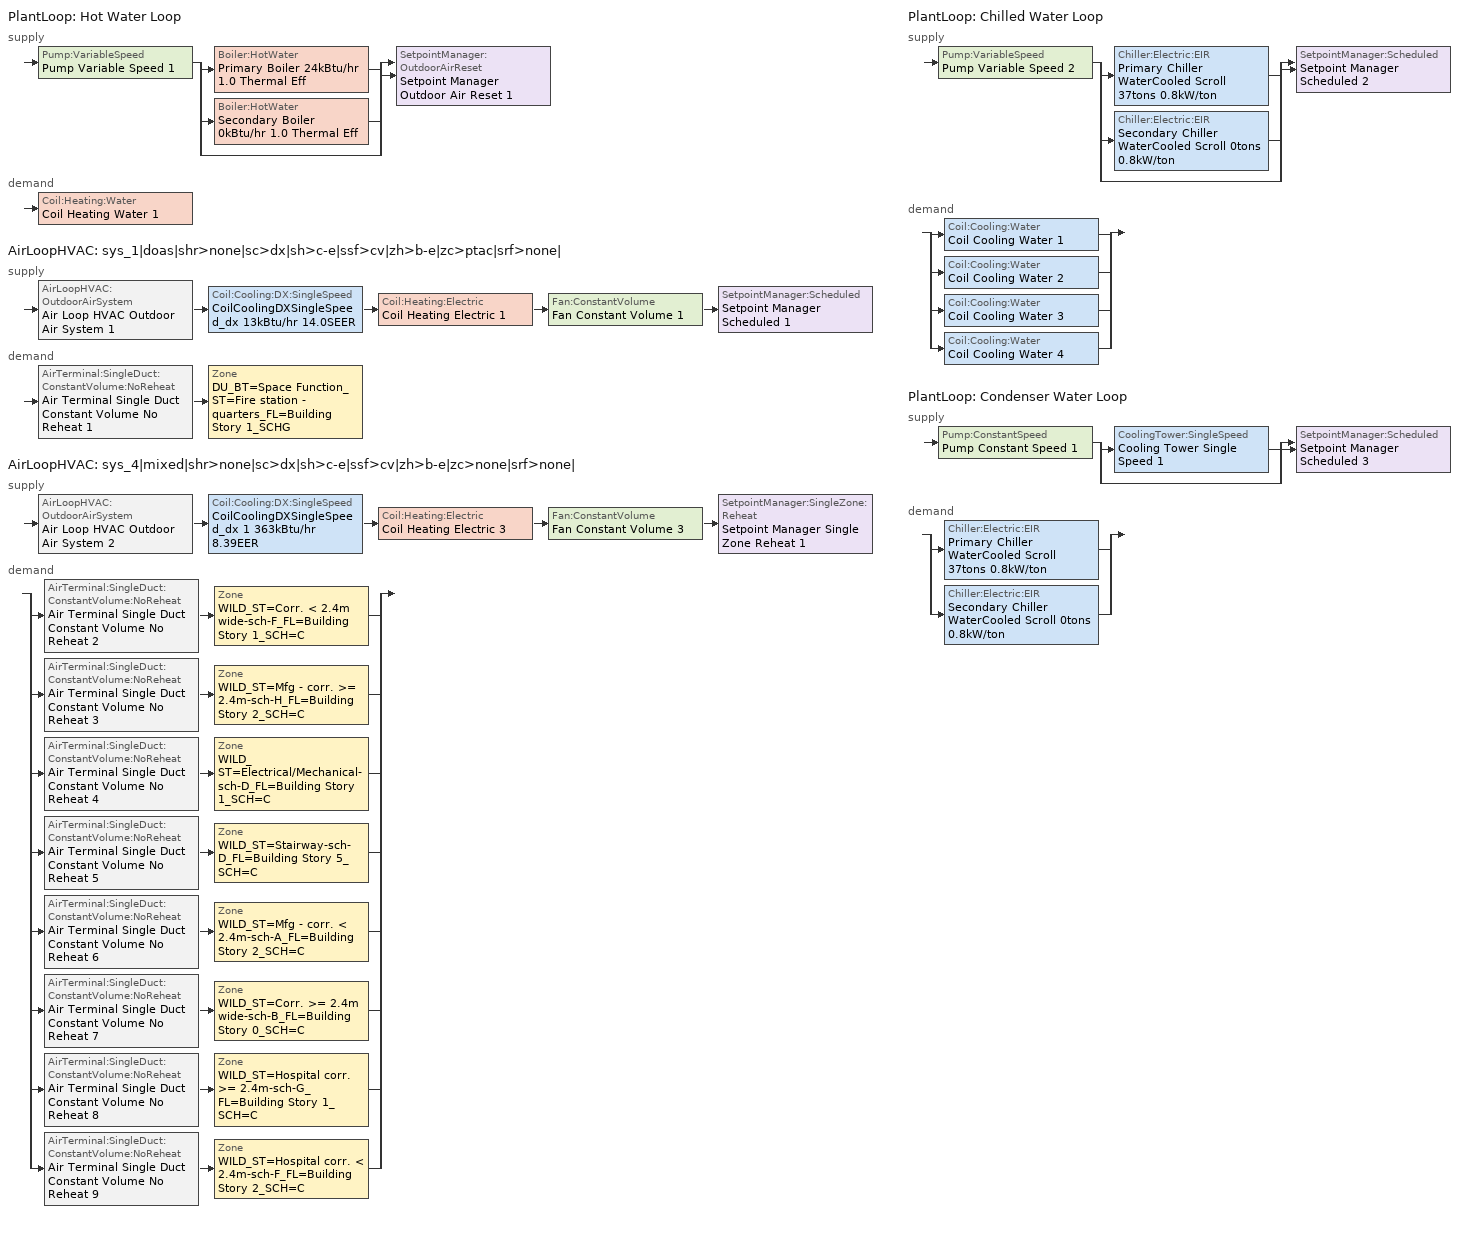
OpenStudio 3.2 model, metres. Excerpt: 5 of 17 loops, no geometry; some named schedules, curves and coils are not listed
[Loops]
PlantLoop 'Hot Water Loop'
 supply: Pump:VariableSpeed 'Pump Variable Speed 1' > split
  | Boiler:HotWater 'Primary Boiler 24kBtu/hr 1.0 Thermal Eff'
  | Boiler:HotWater 'Secondary Boiler 0kBtu/hr 1.0 Thermal Eff'
  | bypass
  join > SetpointManager:OutdoorAirReset 'Setpoint Manager Outdoor Air Reset 1'
 demand: Coil:Heating:Water 'Coil Heating Water 1'
AirLoopHVAC 'sys_1|doas|shr>none|sc>dx|sh>c-e|ssf>cv|zh>b-e|zc>ptac|srf>none|'
 supply: AirLoopHVAC:OutdoorAirSystem 'Air Loop HVAC Outdoor Air System 1' > Coil:Cooling:DX:SingleSpeed 'CoilCoolingDXSingleSpeed_dx 13kBtu/hr 14.0SEER' > Coil:Heating:Electric 'Coil Heating Electric 1' > Fan:ConstantVolume 'Fan Constant Volume 1' > SetpointManager:Scheduled 'Setpoint Manager Scheduled 1'
 demand: AirTerminal:SingleDuct:ConstantVolume:NoReheat 'Air Terminal Single Duct Constant Volume No Reheat 1' > Zone 'DU_BT=Space Function_ST=Fire station - quarters_FL=Building Story 1_SCHG'
AirLoopHVAC 'sys_4|mixed|shr>none|sc>dx|sh>c-e|ssf>cv|zh>b-e|zc>none|srf>none|'
 supply: AirLoopHVAC:OutdoorAirSystem 'Air Loop HVAC Outdoor Air System 2' > Coil:Cooling:DX:SingleSpeed 'CoilCoolingDXSingleSpeed_dx 1 363kBtu/hr 8.39EER' > Coil:Heating:Electric 'Coil Heating Electric 3' > Fan:ConstantVolume 'Fan Constant Volume 3' > SetpointManager:SingleZone:Reheat 'Setpoint Manager Single Zone Reheat 1'
 demand: split
  | AirTerminal:SingleDuct:ConstantVolume:NoReheat 'Air Terminal Single Duct Constant Volume No Reheat 2' > Zone 'WILD_ST=Corr. < 2.4m wide-sch-F_FL=Building Story 1_SCH=C'
  | AirTerminal:SingleDuct:ConstantVolume:NoReheat 'Air Terminal Single Duct Constant Volume No Reheat 3' > Zone 'WILD_ST=Mfg - corr. >= 2.4m-sch-H_FL=Building Story 2_SCH=C'
  | AirTerminal:SingleDuct:ConstantVolume:NoReheat 'Air Terminal Single Duct Constant Volume No Reheat 4' > Zone 'WILD_ST=Electrical/Mechanical-sch-D_FL=Building Story 1_SCH=C'
  | AirTerminal:SingleDuct:ConstantVolume:NoReheat 'Air Terminal Single Duct Constant Volume No Reheat 5' > Zone 'WILD_ST=Stairway-sch-D_FL=Building Story 5_SCH=C'
  | AirTerminal:SingleDuct:ConstantVolume:NoReheat 'Air Terminal Single Duct Constant Volume No Reheat 6' > Zone 'WILD_ST=Mfg - corr. < 2.4m-sch-A_FL=Building Story 2_SCH=C'
  | AirTerminal:SingleDuct:ConstantVolume:NoReheat 'Air Terminal Single Duct Constant Volume No Reheat 7' > Zone 'WILD_ST=Corr. >= 2.4m wide-sch-B_FL=Building Story 0_SCH=C'
  | AirTerminal:SingleDuct:ConstantVolume:NoReheat 'Air Terminal Single Duct Constant Volume No Reheat 8' > Zone 'WILD_ST=Hospital corr. >= 2.4m-sch-G_FL=Building Story 1_SCH=C'
  | AirTerminal:SingleDuct:ConstantVolume:NoReheat 'Air Terminal Single Duct Constant Volume No Reheat 9' > Zone 'WILD_ST=Hospital corr. < 2.4m-sch-F_FL=Building Story 2_SCH=C'
PlantLoop 'Chilled Water Loop'
 supply: Pump:VariableSpeed 'Pump Variable Speed 2' > split
  | Chiller:Electric:EIR 'Primary Chiller WaterCooled Scroll 37tons 0.8kW/ton'
  | Chiller:Electric:EIR 'Secondary Chiller WaterCooled Scroll 0tons 0.8kW/ton'
  | bypass
  join > SetpointManager:Scheduled 'Setpoint Manager Scheduled 2'
 demand: split
  | Coil:Cooling:Water 'Coil Cooling Water 1'
  | Coil:Cooling:Water 'Coil Cooling Water 2'
  | Coil:Cooling:Water 'Coil Cooling Water 3'
  | Coil:Cooling:Water 'Coil Cooling Water 4'
PlantLoop 'Condenser Water Loop'
 supply: Pump:ConstantSpeed 'Pump Constant Speed 1' > split
  | CoolingTower:SingleSpeed 'Cooling Tower Single Speed 1'
  | bypass
  join > SetpointManager:Scheduled 'Setpoint Manager Scheduled 3'
 demand: split
  | Chiller:Electric:EIR 'Primary Chiller WaterCooled Scroll 37tons 0.8kW/ton'
  | Chiller:Electric:EIR 'Secondary Chiller WaterCooled Scroll 0tons 0.8kW/ton'
[Sizing:Zone] Zone Cooling Design Supply Air Temperature Input Method=TemperatureDifference; Zone Cooling Design Supply Air Temperature {C}=14; Zone Cooling Design Supply Air Temperature Difference {deltaC}=11; Zone Heating Design Supply Air Temperature Input Method=TemperatureDifference; Zone Heating Design Supply Air Temperature {C}=40; Zone Heating Design Supply Air Temperature Difference {deltaC}=21; Zone Cooling Design Supply Air Humidity Ratio {kg-H2O/kg-air}=0.0085; Zone Heating Design Supply Air Humidity Ratio {kg-H2O/kg-air}=0.008; Zone Heating Sizing Factor=1.3; Zone Cooling Sizing Factor=1.1; Cooling Design Air Flow Method=DesignDay; Heating Design Air Flow Method=DesignDay; Account for Dedicated Outdoor Air System=No; Dedicated Outdoor Air System Control Strategy=NeutralSupplyAir; Dedicated Outdoor Air Low Setpoint Temperature for Design {C}=autosize; Dedicated Outdoor Air High Setpoint Temperature for Design {C}=autosize
DU_BT=Space Function_ST=Fire station - quarters_FL=Building Story 1_SCHG; WILD_ST=Corr. < 2.4m wide-sch-F_FL=Building Story 1_SCH=C; WILD_ST=Mfg - corr. >= 2.4m-sch-H_FL=Building Story 2_SCH=C; WILD_ST=Electrical/Mechanical-sch-D_FL=Building Story 1_SCH=C; WILD_ST=Stairway-sch-D_FL=Building Story 5_SCH=C; WILD_ST=Mfg - corr. < 2.4m-sch-A_FL=Building Story 2_SCH=C; WILD_ST=Corr. >= 2.4m wide-sch-B_FL=Building Story 0_SCH=C; WILD_ST=Hospital corr. >= 2.4m-sch-G_FL=Building Story 1_SCH=C; WILD_ST=Hospital corr. < 2.4m-sch-F_FL=Building Story 2_SCH=C
[Zone equipment]
DU_BT=Space Function_ST=Fire station - quarters_FL=Building Story 1_SCHG: DU_BT=Space Function_ST=Fire station - quarters_FL=Building Story 1_SCHG PTAC, Zone HVAC Baseboard Convective Electric 1, Air Terminal Single Duct Constant Volume No Reheat 1
WILD_ST=Corr. < 2.4m wide-sch-F_FL=Building Story 1_SCH=C: Zone HVAC Baseboard Convective Electric 2, Air Terminal Single Duct Constant Volume No Reheat 2
WILD_ST=Mfg - corr. >= 2.4m-sch-H_FL=Building Story 2_SCH=C: Zone HVAC Baseboard Convective Electric 3, Air Terminal Single Duct Constant Volume No Reheat 3
WILD_ST=Electrical/Mechanical-sch-D_FL=Building Story 1_SCH=C: Zone HVAC Baseboard Convective Electric 4, Air Terminal Single Duct Constant Volume No Reheat 4
WILD_ST=Stairway-sch-D_FL=Building Story 5_SCH=C: Zone HVAC Baseboard Convective Electric 5, Air Terminal Single Duct Constant Volume No Reheat 5
WILD_ST=Mfg - corr. < 2.4m-sch-A_FL=Building Story 2_SCH=C: Zone HVAC Baseboard Convective Electric 6, Air Terminal Single Duct Constant Volume No Reheat 6
WILD_ST=Corr. >= 2.4m wide-sch-B_FL=Building Story 0_SCH=C: Zone HVAC Baseboard Convective Electric 7, Air Terminal Single Duct Constant Volume No Reheat 7
WILD_ST=Hospital corr. >= 2.4m-sch-G_FL=Building Story 1_SCH=C: Zone HVAC Baseboard Convective Electric 8, Air Terminal Single Duct Constant Volume No Reheat 8
WILD_ST=Hospital corr. < 2.4m-sch-F_FL=Building Story 2_SCH=C: Zone HVAC Baseboard Convective Electric 9, Air Terminal Single Duct Constant Volume No Reheat 9
[PlantLoop] Glycol Concentration=0; Plant Loop Volume {m3}=Autocalculate; Load Distribution Scheme=Optimal
Name | Fluid Type
Hot Water Loop | Water
Chilled Water Loop; Condenser Water Loop
[Sizing:Plant] Sizing Option=NonCoincident; Zone Timesteps in Averaging Window=1; Coincident Sizing Factor Mode=None
Name | Loop Type | Design Loop Exit Temperature {C} | Loop Design Temperature Difference {deltaC}
Hot Water Loop | Heating | 82 | 16
Chilled Water Loop | Cooling | 7 | 6
Condenser Water Loop | Condenser | 29 | 6
[Pump:VariableSpeed] Pump Control Type=Intermittent; Skin Loss Radiative Fraction=0.5; Design Power Sizing Method=PowerPerFlowPerPressure; Design Electric Power per Unit Flow Rate {W/(m3/s)}=348701.1; Design Shaft Power per Unit Flow Rate per Unit Head {W-s/m3-Pa}=1.28205; Design Minimum Flow Rate Fraction=0
Name | Motor Efficiency
Pump Variable Speed 1 | 0.7
Pump Variable Speed 2 | 0.865
[Boiler:HotWater] Fuel Type=Electricity; Nominal Thermal Efficiency=1; Normalized Boiler Efficiency Curve=BOILER-EFFFPLR-NECB2011; Water Outlet Upper Temperature Limit {C}=99; Boiler Flow Mode=ConstantFlow; Parasitic Electric Load {W}=0; Sizing Factor=1
Name | Nominal Capacity {W}
Primary Boiler 24kBtu/hr 1.0 Thermal Eff | 7173.52
Secondary Boiler 0kBtu/hr 1.0 Thermal Eff | 0.001
[SetpointManager:OutdoorAirReset]
Setpoint Manager Outdoor Air Reset 1: Control Variable=Temperature; Setpoint at Outdoor Low Temperature {C}=82; Outdoor Low Temperature {C}=-16; Setpoint at Outdoor High Temperature {C}=60; Outdoor High Temperature {C}=0
[AirLoopHVAC] Design Supply Air Flow Rate {m3/s}=autosize; Design Return Air Flow Fraction of Supply Air Flow=1
Name | Availability Schedule
sys_1|doas|shr>none|sc>dx|sh>c-e|ssf>cv|zh>b-e|zc>ptac|srf>none| | sys_1|doas|shr>none|sc>dx|sh>c-e|ssf>cv|zh>b-e|zc>ptac|srf>none| Occ Sch
sys_4|mixed|shr>none|sc>dx|sh>c-e|ssf>cv|zh>b-e|zc>none|srf>none| | sys_4|mixed|shr>none|sc>dx|sh>c-e|ssf>cv|zh>b-e|zc>none|srf>none| Occ Sch
[Sizing:System] Design Outdoor Air Flow Rate {m3/s}=Autosize; Central Heating Maximum System Air Flow Ratio=1; Preheat Design Temperature {C}=7; Preheat Design Humidity Ratio {kg-H2O/kg-Air}=0.008; Precool Design Temperature {C}=13; Precool Design Humidity Ratio {kg-H2O/kg-Air}=0.008; Central Cooling Design Supply Air Temperature {C}=13; Central Heating Design Supply Air Temperature {C}=43; Sizing Option=NonCoincident; Central Cooling Design Supply Air Humidity Ratio {kg-H2O/kg-Air}=0.0085; Central Heating Design Supply Air Humidity Ratio {kg-H2O/kg-Air}=0.008; Cooling Design Air Flow Method=DesignDay; Cooling Design Air Flow Rate {m3/s}=0; Heating Design Air Flow Method=DesignDay; Heating Design Air Flow Rate {m3/s}=0; System Outdoor Air Method=ZoneSum; Zone Maximum Outdoor Air Fraction=1; Cooling Supply Air Flow Rate Per Floor Area {m3/s-m2}=0.00996765; Cooling Fraction of Autosized Cooling Supply Air Flow Rate=1; Cooling Supply Air Flow Rate Per Unit Cooling Capacity {m3/s-W}=3.94755e-05; Heating Supply Air Flow Rate Per Floor Area {m3/s-m2}=0.00996765; Heating Fraction of Autosized Heating Supply Air Flow Rate=1; Heating Fraction of Autosized Cooling Supply Air Flow Rate=1; Heating Supply Air Flow Rate Per Unit Heating Capacity {m3/s-W}=3.15882e-05; Cooling Design Capacity Method=CoolingDesignCapacity; Cooling Design Capacity {W}=autosize; Cooling Design Capacity Per Floor Area {W/m2}=234.7; Fraction of Autosized Cooling Design Capacity=1; Heating Design Capacity Method=HeatingDesignCapacity; Heating Design Capacity {W}=autosize; Heating Design Capacity Per Floor Area {W/m2}=157; Fraction of Autosized Heating Design Capacity=1; Central Cooling Capacity Control Method=OnOff
Name | Type of Load to Size On | 100% Outdoor Air in Cooling | 100% Outdoor Air in Heating
sys_1|doas|shr>none|sc>dx|sh>c-e|ssf>cv|zh>b-e|zc>ptac|srf>none| | VentilationRequirement | Yes | Yes
sys_4|mixed|shr>none|sc>dx|sh>c-e|ssf>cv|zh>b-e|zc>none|srf>none| | Sensible | No | No
[Fan:ConstantVolume] Availability Schedule=Always On Discrete; Fan Total Efficiency=0.39975; Pressure Rise {Pa}=640; Maximum Flow Rate {m3/s}=AutoSize; Motor Efficiency=0.615
Fan Constant Volume 1; Fan Constant Volume 2; Fan Constant Volume 3; Fan Constant Volume 7
[Coil:Heating:Electric]
Name | Availability Schedule
Coil Heating Electric 1; Coil Heating Electric 3 | Always On Discrete
Coil Heating Electric 2 | ON_OFF_ALWAYS_OFF
[Coil:Cooling:DX:SingleSpeed] Availability Schedule=Always On Discrete; Rated Total Cooling Capacity {W}=autosize; Rated Sensible Heat Ratio=autosize; Rated Air Flow Rate {m3/s}=autosize; Rated Evaporator Fan Power Per Volume Flow Rate {W/(m3/s)}=773.3; Total Cooling Capacity Function of Temperature Curve=DXCOOL-NECB2011-REF-CAPFT; Total Cooling Capacity Function of Flow Fraction Curve=DXCOOL-NECB2011-REF-CAPFFLOW; Energy Input Ratio Function of Temperature Curve=DXCOOL-NECB2011-REF-COOLEIRFT; Energy Input Ratio Function of Flow Fraction Curve=DXCOOL-NECB2011-REF-COOLEIRFFLOW; Part Load Fraction Correlation Curve=DXCOOL-NECB2011-REF-COOLPLFFPLR; Minimum Outdoor Dry-Bulb Temperature for Compressor Operation {C}=-25; Condenser Type=AirCooled; Evaporative Condenser Effectiveness=0; Evaporative Condenser Air Flow Rate {m3/s}=Autosize; Evaporative Condenser Pump Rated Power Consumption {W}=Autosize; Crankcase Heater Capacity {W}=0; Maximum Outdoor Dry-Bulb Temperature for Crankcase Heater Operation {C}=0; Basin Heater Capacity {W/K}=0; Basin Heater Setpoint Temperature {C}=10
Name | Rated COP {W/W}
CoilCoolingDXSingleSpeed_dx 13kBtu/hr 14.0SEER | 4.11713
Coil Cooling DX Single Speed 1 43kBtu/hr 9.3EER | 3.23448
CoilCoolingDXSingleSpeed_dx 1 363kBtu/hr 8.39EER | 2.92983
[Controller:OutdoorAir] Minimum Outdoor Air Flow Rate {m3/s}=autosize; Maximum Outdoor Air Flow Rate {m3/s}=Autosize; Economizer Control Action Type=ModulateFlow; Lockout Type=NoLockout; Minimum Limit Type=FixedMinimum; High Humidity Control=No; Heat Recovery Bypass Control Type=BypassWhenWithinEconomizerLimits
Name | Economizer Control Type | Economizer Maximum Limit Dry-Bulb Temperature {C} | Economizer Maximum Limit Enthalpy {J/kg} | Economizer Minimum Limit Dry-Bulb Temperature {C} | Minimum Outdoor Air Schedule | Controller Mechanical Ventilation
Controller Outdoor Air 1 | NoEconomizer | 28 | 64000 | -100 | sys_1|doas|shr>none|sc>dx|sh>c-e|ssf>cv|zh>b-e|zc>ptac|srf>none| Occ Sch | Controller Mechanical Ventilation 1
Controller Outdoor Air 2 | DifferentialEnthalpy |  |  |  | sys_4|mixed|shr>none|sc>dx|sh>c-e|ssf>cv|zh>b-e|zc>none|srf>none| Occ Sch | Controller Mechanical Ventilation 2
[Controller:MechanicalVentilation] Availability Schedule=Always On Discrete; System Outdoor Air Method=ZoneSum
Controller Mechanical Ventilation 1; Controller Mechanical Ventilation 2
[AirLoopHVAC:OutdoorAirSystem]
Name | Controller
Air Loop HVAC Outdoor Air System 1 | Controller Outdoor Air 1
Air Loop HVAC Outdoor Air System 2 | Controller Outdoor Air 2
[SetpointManager:Scheduled] Control Variable=Temperature
Name | Schedule
Setpoint Manager Scheduled 1 | Makeup-Air Unit Supply Air Temp
Setpoint Manager Scheduled 2 | CHW Temp
Setpoint Manager Scheduled 3 | CW Temp
[ZoneHVAC:PackagedTerminalAirConditioner]
DU_BT=Space Function_ST=Fire station - quarters_FL=Building Story 1_SCHG PTAC: Availability Schedule=Always On Discrete; Supply Air Flow Rate During Cooling Operation {m3/s}=Autosize; Supply Air Flow Rate During Heating Operation {m3/s}=Autosize; Supply Air Flow Rate When No Cooling or Heating is Needed {m3/s}=Autosize; Outdoor Air Flow Rate During Cooling Operation {m3/s}=1e-05; Outdoor Air Flow Rate During Heating Operation {m3/s}=1e-05; Outdoor Air Flow Rate When No Cooling or Heating is Needed {m3/s}=1e-05; Supply Air Fan=Fan Constant Volume 2; Heating Coil=Coil Heating Electric 2; Cooling Coil=Coil Cooling DX Single Speed 1 43kBtu/hr 9.3EER; Fan Placement=DrawThrough
[ZoneHVAC:Baseboard:Convective:Electric] Availability Schedule=Always On Discrete; Nominal Capacity {W}=autosize; Efficiency=1
Zone HVAC Baseboard Convective Electric 1; Zone HVAC Baseboard Convective Electric 2; Zone HVAC Baseboard Convective Electric 3; Zone HVAC Baseboard Convective Electric 4; Zone HVAC Baseboard Convective Electric 5; Zone HVAC Baseboard Convective Electric 6; Zone HVAC Baseboard Convective Electric 7; Zone HVAC Baseboard Convective Electric 8; Zone HVAC Baseboard Convective Electric 9
[AirTerminal:SingleDuct:ConstantVolume:NoReheat] Availability Schedule=Always On Discrete; Maximum Air Flow Rate {m3/s}=AutoSize
Air Terminal Single Duct Constant Volume No Reheat 1; Air Terminal Single Duct Constant Volume No Reheat 2; Air Terminal Single Duct Constant Volume No Reheat 3; Air Terminal Single Duct Constant Volume No Reheat 4; Air Terminal Single Duct Constant Volume No Reheat 5; Air Terminal Single Duct Constant Volume No Reheat 6; Air Terminal Single Duct Constant Volume No Reheat 7; Air Terminal Single Duct Constant Volume No Reheat 8; Air Terminal Single Duct Constant Volume No Reheat 9
[SetpointManager:SingleZone:Reheat]
Setpoint Manager Single Zone Reheat 1: Minimum Supply Air Temperature {C}=13; Maximum Supply Air Temperature {C}=43; Control Zone=WILD_ST=Corr. < 2.4m wide-sch-F_FL=Building Story 1_SCH=C
[Chiller:Electric:EIR] Reference COP {W/W}=4.5032; Reference Chilled Water Flow Rate {m3/s}=Autosize; Cooling Capacity Function of Temperature Curve=WaterCooled_Scroll_CAPFT_NECB2011; Electric Input to Cooling Output Ratio Function of Temperature Curve=WaterCooled_Scroll_EIRFT_NECB2011; Electric Input to Cooling Output Ratio Function of Part Load Ratio Curve=WaterCooled_Scroll_EIRFPLR_NECB2011; Minimum Part Load Ratio=0.25; Minimum Unloading Ratio=0.25; Condenser Type=WaterCooled; Chiller Flow Mode=LeavingSetpointModulated; Design Heat Recovery Water Flow Rate {m3/s}=Autosize; Sizing Factor=1; Basin Heater Capacity {W/K}=0; Basin Heater Setpoint Temperature {C}=10; Condenser Heat Recovery Relative Capacity Fraction=1
Name | Reference Capacity {W}
Primary Chiller WaterCooled Scroll 37tons 0.8kW/ton | 128628
Secondary Chiller WaterCooled Scroll 0tons 0.8kW/ton | 0.001
[Pump:ConstantSpeed]
Pump Constant Speed 1: Rated Flow Rate {m3/s}=autosize; Rated Pump Head {Pa}=179352; Rated Power Consumption {W}=autosize; Motor Efficiency=0.895; Fraction of Motor Inefficiencies to Fluid Stream=0; Pump Control Type=Intermittent; Design Power Sizing Method=PowerPerFlowPerPressure; Design Electric Power per Unit Flow Rate {W/(m3/s)}=348701.1; Design Shaft Power per Unit Flow Rate per Unit Head {W-s/m3-Pa}=1.28205
[CoolingTower:SingleSpeed]
Cooling Tower Single Speed 1: Design Water Flow Rate {m3/s}=autosize; Design Air Flow Rate {m3/s}=autosize; Fan Power at Design Air Flow Rate {W}=autosize; U-Factor Times Area Value at Design Air Flow Rate {W/K}=autosize; Air Flow Rate in Free Convection Regime {m3/s}=autosize; U-Factor Times Area Value at Free Convection Air Flow Rate {W/K}=autosize; Performance Input Method=UFactorTimesAreaAndDesignWaterFlowRate; Free Convection Capacity {W}=0; Basin Heater Capacity {W/K}=0; Evaporation Loss Mode=LossFactor; Evaporation Loss Factor {percent/K}=0.2; Drift Loss Percent {percent}=0.008; Blowdown Calculation Mode=ConcentrationRatio; Blowdown Concentration Ratio=3; Capacity Control=FanCycling; Number of Cells=1; Cell Control=MinimalCell; Cell Minimum  Water Flow Rate Fraction=0.33; Cell Maximum Water Flow Rate Fraction=2.5; Sizing Factor=1; Free Convection Air Flow Rate Sizing Factor=0.1; Free Convection U-Factor Times Area Value Sizing Factor=0.1; Heat Rejection Capacity and Nominal Capacity Sizing Ratio=1.25; Free Convection Nominal Capacity Sizing Factor=0.1; Design Inlet Air Dry-Bulb Temperature {C}=35; Design Inlet Air Wet-Bulb Temperature {C}=24; Design Approach Temperature {deltaC}=5; Design Range Temperature {deltaC}=6
[Coil:Cooling:Water] Availability Schedule=Always On Discrete
Coil Cooling Water 1; Coil Cooling Water 2; Coil Cooling Water 3; Coil Cooling Water 4
[Controller:WaterCoil] Minimum Actuated Flow {m3/s}=0
Name | Water Coil | Action | Controller Convergence Tolerance {deltaC}
Controller Water Coil 1 | Coil Cooling Water 1 | Reverse
Controller Water Coil 2 | Coil Cooling Water 2 | Reverse
Controller Water Coil 3 | Coil Cooling Water 3 | Reverse
Controller Water Coil 4 | Coil Cooling Water 4 | Reverse
Controller Water Coil 5 | Coil Heating Water 1 | Normal | 0.0001
[Coil:Heating:Water]
Coil Heating Water 1: Availability Schedule=Always On Discrete
[ZoneHVAC:FourPipeFanCoil]
Zone HVAC Four Pipe Fan Coil 1: Availability Schedule=Always On Discrete; Capacity Control Method=ConstantFanVariableFlow; Maximum Supply Air Flow Rate {m3/s}=autosize; Maximum Outdoor Air Flow Rate {m3/s}=autosize; Supply Air Fan=Fan Constant Volume 7; Cooling Coil=Coil Cooling Water 5; Maximum Cold Water Flow Rate {m3/s}=autosize; Heating Coil=Coil Heating Water 1; Maximum Hot Water Flow Rate {m3/s}=autosize; Minimum Supply Air Temperature in Cooling Mode {C}=autosize; Maximum Supply Air Temperature in Heating Mode {C}=autosize
[Schedule:Ruleset]
Name | Default Day Schedule | Summer Design Day Schedule | Winter Design Day Schedule
ON_OFF_ALWAYS_OFF | Schedule Day 3
sys_1|doas|shr>none|sc>dx|sh>c-e|ssf>cv|zh>b-e|zc>ptac|srf>none| Occ Sch | sys_1|doas|shr>none|sc>dx|sh>c-e|ssf>cv|zh>b-e|zc>ptac|srf>none| Occ Sch Default | sys_1|doas|shr>none|sc>dx|sh>c-e|ssf>cv|zh>b-e|zc>ptac|srf>none| Occ Sch Summer Design Day | sys_1|doas|shr>none|sc>dx|sh>c-e|ssf>cv|zh>b-e|zc>ptac|srf>none| Occ Sch Winter Design Day
sys_4|mixed|shr>none|sc>dx|sh>c-e|ssf>cv|zh>b-e|zc>none|srf>none| Occ Sch | sys_4|mixed|shr>none|sc>dx|sh>c-e|ssf>cv|zh>b-e|zc>none|srf>none| Occ Sch Default | sys_4|mixed|shr>none|sc>dx|sh>c-e|ssf>cv|zh>b-e|zc>none|srf>none| Occ Sch Summer Design Day | sys_4|mixed|shr>none|sc>dx|sh>c-e|ssf>cv|zh>b-e|zc>none|srf>none| Occ Sch Winter Design Day
[Schedule:Constant]
Always On Discrete: Value=1
[Curve:Biquadratic]
DXCOOL-NECB2011-REF-CAPFT: Coefficient1 Constant=0.867905; Coefficient2 x=0.0142459; Coefficient3 x**2=0.00055436; Coefficient4 y=-0.0075575; Coefficient5 y**2=3.3e-05; Coefficient6 x*y=-0.0001918; Minimum Value of x=13; Maximum Value of x=24; Minimum Value of y=24; Maximum Value of y=46
[Curve:Cubic]
BOILER-EFFFPLR-NECB2011: Coefficient1 Constant=0.3831; Coefficient2 x=2.0567; Coefficient3 x**2=-2.6469; Coefficient4 x**3=1.2148; Minimum Value of x=0; Maximum Value of x=1
